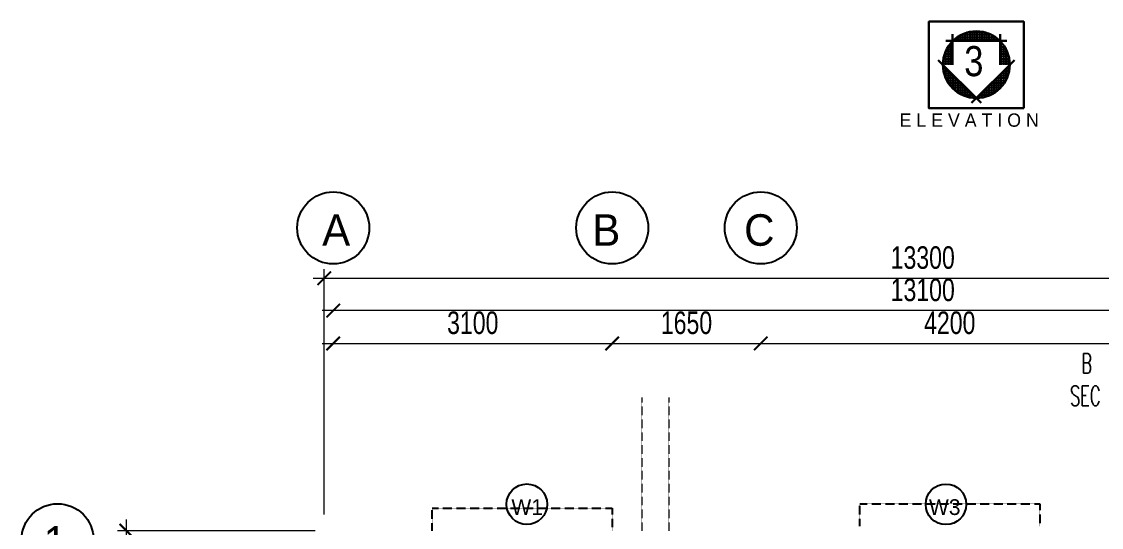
# Model space of a CAD drawing. Header units: metres. Extents: x 228262846 to 228432719, y 398618546 to 398687517.
# Drawn here: x 228263843 to 228275841, y 398638849 to 398644466 of the extents above; entities that cross this region are included whole.
import ezdxf

# ---------------------------------------------------------------- set-up
doc = ezdxf.new("R2010")
doc.units = ezdxf.units.M
doc.header["$LTSCALE"] = 10
doc.header["$MEASUREMENT"] = 0
doc.header["$PDMODE"] = 34
doc.linetypes.add('CENTER', pattern=[2, 1.25, -0.25, 0.25, -0.25])
doc.linetypes.add('HIDDEN2', pattern=[0.1875, 0.125, -0.0625])
for name, color, linetype, lineweight in [('A-DIM-15', 63, 'Continuous', 15), ('A-ELEV-03', 30, 'Continuous', 30), ('A-Hid', 252, 'HIDDEN2', 25), ('A-Stairs dash', 153, 'HIDDEN2', 20), ('A-TXT-E', 3, 'Continuous', 30)]:
    doc.layers.add(name, color=color, linetype=linetype, lineweight=lineweight)
for name, color, linetype in [('AX', 1, 'CENTER'), ('SECTEXT', 10, 'Continuous'), ('TAGS', 11, 'Continuous'), ('tails', 11, 'Continuous'), ('TEX', 55, 'Continuous')]:
    doc.layers.add(name, color=color, linetype=linetype)
doc.styles.add('ASA1', font='swissc.ttf')
doc.styles.add('EN-SCL-DIM', font='swisscl.ttf')
doc.styles.add('STYLE2', font='', dxfattribs={"height": 0.3})
doc.styles.add('STYLE6', font='romanc.shx', dxfattribs={"width": 0.6})
doc.styles.add('WW', font='', dxfattribs={"height": 0.12})
doc.styles.get('STYLE2').set_extended_font_data('Andalus')
doc.styles.get('WW').set_extended_font_data('Andalus')
doc.dimstyles.new('ZFP-100$0', dxfattribs={"dimscale": 100, "dimtxt": 2.5, "dimasz": 1.5, "dimexe": 1, "dimexo": 1, "dimgap": 1, "dimtad": 1, "dimdec": 0, "dimzin": 0, "dimdsep": 46, "dimtxsty": 'EN-SCL-DIM', "dimblk": 'ARCHTICK', "dimcen": 2, "dimdle": 1.25, "dimclrd": 256, "dimclre": 256, "dimclrt": 2, "dimadec": 3, "dimazin": 2, "dimtfac": 1, "dimtdec": 0, "dimtix": 1, "dimtmove": 2, "dimatfit": 0, "dimldrblk": 'ARCHTICK', "dimfxl": 1, "dimtolj": 1, "dimtzin": 0, "dimlwd": -1, "dimlwe": -1, "dimarcsym": 0})

# ---------------------------------------------------------------- blocks, each defined once
blk = doc.blocks.new('*X28')
at = {"color": 0}
for p, q in [((-3.1, -8.3378), (-3.1, -8.2574)), ((-3.08, -8.3378), (-3.08, -8.2562)), ((-3.06, -8.2672), (-3.06, -8.2565)), ((-3.04, -8.2874), (-3.04, -8.2581)), ((-3.28, -8.535), (-3.28, -8.3479)), ((-3.2725, -8.34), (-3.2704, -8.34)), ((-3.26, -8.3378), (-3.26, -8.328)), ((-3.2508, -8.32), (-3.0732, -8.32)), ((-3.24, -8.3378), (-3.24, -8.3115)), ((-3.2233, -8.3), (-3.0732, -8.3)), ((-3.22, -8.3378), (-3.22, -8.2979)), ((-3.2, -8.3378), (-3.2, -8.2866)), ((-3.186, -8.28), (-3.0732, -8.28)), ((-3.18, -8.3378), (-3.18, -8.2774)), ((-3.16, -8.3378), (-3.16, -8.27)), ((-3.14, -8.3378), (-3.14, -8.2643)), ((-3.12, -8.3378), (-3.12, -8.2601)), ((-3.1194, -8.26), (-3.0732, -8.26)), ((-3.0672, -8.26), (-3.0269, -8.26)), ((-3.0473, -8.28), (-2.9603, -8.28)), ((-3.0275, -8.3), (-2.923, -8.3)), ((-3.02, -8.3075), (-3.02, -8.2613)), ((-3.0076, -8.32), (-2.8956, -8.32)), ((-3, -8.3277), (-3, -8.2659)), ((-2.9878, -8.34), (-2.8738, -8.34)), ((-2.98, -8.3479), (-2.98, -8.2722)), ((-2.96, -8.368), (-2.96, -8.2801)), ((-2.94, -8.3882), (-2.94, -8.29)), ((-2.92, -8.4083), (-2.92, -8.302)), ((-2.9, -8.4285), (-2.9, -8.3164)), ((-2.88, -8.4486), (-2.88, -8.3339)), ((-3.3272, -8.42), (-3.2704, -8.42)), ((-3.32, -8.535), (-3.32, -8.4052)), ((-3.3172, -8.4), (-3.2704, -8.4)), ((-3.305, -8.38), (-3.2704, -8.38)), ((-3.3, -8.535), (-3.3, -8.3728)), ((-3.2903, -8.36), (-3.2704, -8.36)), ((-2.968, -8.36), (-2.856, -8.36)), ((-2.9481, -8.38), (-2.8413, -8.38)), ((-2.9283, -8.4), (-2.8291, -8.4)), ((-2.9084, -8.42), (-2.8191, -8.42)), ((-2.86, -8.4688), (-2.86, -8.3552)), ((-2.84, -8.489), (-2.84, -8.382)), ((-2.82, -8.5091), (-2.82, -8.418)), ((-3.3517, -8.52), (-3.2704, -8.52)), ((-3.3499, -8.5), (-3.2704, -8.5)), ((-3.3466, -8.48), (-3.2704, -8.48)), ((-3.3418, -8.46), (-3.2704, -8.46)), ((-3.34, -8.535), (-3.34, -8.4539)), ((-3.3354, -8.44), (-3.2704, -8.44)), ((-2.8886, -8.44), (-2.811, -8.44)), ((-2.8687, -8.46), (-2.8046, -8.46)), ((-2.8489, -8.48), (-2.7998, -8.48)), ((-2.829, -8.5), (-2.7965, -8.5)), ((-2.8092, -8.52), (-2.7947, -8.52)), ((-2.8, -8.5293), (-2.8, -8.4788)), ((-3.352, -8.54), (-3.2704, -8.54)), ((-3.351, -8.56), (-3.2704, -8.56)), ((-3.3484, -8.58), (-3.2704, -8.58)), ((-3.3444, -8.6), (-3.2704, -8.6)), ((-3.34, -8.6162), (-3.34, -8.535)), ((-3.32, -8.6649), (-3.32, -8.535)), ((-3.3, -8.6973), (-3.3, -8.535)), ((-3.28, -8.7222), (-3.28, -8.535)), ((-2.86, -8.7149), (-2.86, -8.6013)), ((-2.8587, -8.6), (-2.8019, -8.6)), ((-2.84, -8.6881), (-2.84, -8.5811)), ((-2.8389, -8.58), (-2.7979, -8.58)), ((-2.82, -8.652), (-2.82, -8.561)), ((-2.819, -8.56), (-2.7954, -8.56)), ((-2.8, -8.5913), (-2.8, -8.5408)), ((-2.7992, -8.54), (-2.7943, -8.54)), ((-3.3388, -8.62), (-3.2704, -8.62)), ((-3.3316, -8.64), (-3.2704, -8.64)), ((-3.3225, -8.66), (-3.2704, -8.66)), ((-3.3114, -8.68), (-3.2704, -8.68)), ((-3.2981, -8.7), (-3.2704, -8.7)), ((-2.96, -8.7899), (-2.96, -8.7021)), ((-2.9579, -8.7), (-2.8483, -8.7)), ((-2.94, -8.7801), (-2.94, -8.6819)), ((-2.9381, -8.68), (-2.8349, -8.68)), ((-2.92, -8.7681), (-2.92, -8.6618)), ((-2.9183, -8.66), (-2.8238, -8.66)), ((-2.9, -8.7537), (-2.9, -8.6416)), ((-2.8984, -8.64), (-2.8148, -8.64)), ((-2.88, -8.7362), (-2.88, -8.6214)), ((-2.8786, -8.62), (-2.8075, -8.62)), ((-3.2819, -8.72), (-3.2704, -8.72)), ((-3.2623, -8.74), (-3.0732, -8.74)), ((-3.26, -8.7421), (-3.26, -8.7323)), ((-3.24, -8.7585), (-3.24, -8.7323)), ((-3.238, -8.76), (-3.0732, -8.76)), ((-3.22, -8.7722), (-3.22, -8.7323)), ((-3.2065, -8.78), (-3.0732, -8.78)), ((-3.2, -8.7834), (-3.2, -8.7323)), ((-3.18, -8.7927), (-3.18, -8.7323)), ((-3.16, -8.8001), (-3.16, -8.7323)), ((-3.14, -8.8058), (-3.14, -8.7323)), ((-3.12, -8.81), (-3.12, -8.7323)), ((-3.1, -8.8126), (-3.1, -8.7323)), ((-3.08, -8.8139), (-3.08, -8.7323)), ((-3.04, -8.812), (-3.04, -8.7827)), ((-3.0373, -8.78), (-2.9398, -8.78)), ((-3.02, -8.8088), (-3.02, -8.7625)), ((-3.0175, -8.76), (-2.9083, -8.76)), ((-3, -8.8042), (-3, -8.7424)), ((-2.9976, -8.74), (-2.884, -8.74)), ((-2.98, -8.7979), (-2.98, -8.7222)), ((-2.9778, -8.72), (-2.8644, -8.72)), ((-3.1603, -8.8), (-3.0732, -8.8)), ((-3.06, -8.8136), (-3.06, -8.8029)), ((-3.0572, -8.8), (-2.9861, -8.8))]:
    blk.add_line(p, q, dxfattribs=at)
blk = doc.blocks.new('_ArchTick')
at = {"color": 0, "linetype": 'ByBlock', "const_width": 0.15}
blk.add_lwpolyline([(-0.5, -0.5), (0.5, 0.5)], dxfattribs=at)
blk = doc.blocks.new('*D227')
at = {"layer": 'A-DIM-15', "transparency": 16777216}
for p, q in [((228267081, 398641616), (228280631, 398641616)), ((228267206, 398638992), (228267206, 398641716)), ((228280506, 398638992), (228280506, 398641716))]:
    blk.add_line(p, q, dxfattribs=at)
at = {"layer": 'Defpoints', "color": 0, "lineweight": 40, "transparency": 16777216}
for p in [(228280506, 398641616), (228267206, 398638892), (228280506, 398638892)]:
    blk.add_point(p, dxfattribs=at)
at = {"layer": 'A-DIM-15', "transparency": 16777216, "xscale": 150, "yscale": 150, "zscale": 150, "rotation": 180}
blk.add_blockref('_ArchTick', (228267206, 398641616), dxfattribs=at)
at = {"layer": 'A-DIM-15', "transparency": 16777216, "xscale": 150, "yscale": 150, "zscale": 150}
blk.add_blockref('_ArchTick', (228280506, 398641616), dxfattribs=at)
at = {"layer": 'A-DIM-15', "color": 2, "transparency": 16777216, "insert": (228273856, 398641844), "char_height": 250, "attachment_point": 5, "style": 'EN-SCL-DIM'}
blk.add_mtext('\\A1;13300', dxfattribs=at)
blk = doc.blocks.new('*D228')
at = {"layer": 'A-DIM-15', "transparency": 16777216}
blk.add_line((228267181, 398640892), (228270531, 398640892), dxfattribs=at)
at = {"layer": 'Defpoints', "color": 0, "lineweight": 40, "transparency": 16777216}
for p in [(228267306, 398640892), (228270406, 398640892), (228270406, 398640892)]:
    blk.add_point(p, dxfattribs=at)
at = {"layer": 'A-DIM-15', "transparency": 16777216, "xscale": 150, "yscale": 150, "zscale": 150, "rotation": 180}
blk.add_blockref('_ArchTick', (228267306, 398640892), dxfattribs=at)
at = {"layer": 'A-DIM-15', "transparency": 16777216, "xscale": 150, "yscale": 150, "zscale": 150}
blk.add_blockref('_ArchTick', (228270406, 398640892), dxfattribs=at)
at = {"layer": 'A-DIM-15', "color": 2, "transparency": 16777216, "insert": (228268856, 398641120), "char_height": 250, "attachment_point": 5, "style": 'EN-SCL-DIM'}
blk.add_mtext('\\A1;3100', dxfattribs=at)
blk = doc.blocks.new('*D229')
at = {"layer": 'A-DIM-15', "transparency": 16777216}
blk.add_line((228280531, 398641257), (228267181, 398641257), dxfattribs=at)
at = {"layer": 'Defpoints', "color": 0, "lineweight": 40, "transparency": 16777216}
for p in [(228267306, 398641257), (228267306, 398641257), (228280406, 398641257)]:
    blk.add_point(p, dxfattribs=at)
at = {"layer": 'A-DIM-15', "transparency": 16777216, "xscale": 150, "yscale": 150, "zscale": 150, "rotation": 180}
blk.add_blockref('_ArchTick', (228267306, 398641257), dxfattribs=at)
at = {"layer": 'A-DIM-15', "transparency": 16777216, "xscale": 150, "yscale": 150, "zscale": 150}
blk.add_blockref('_ArchTick', (228280406, 398641257), dxfattribs=at)
at = {"layer": 'A-DIM-15', "color": 2, "transparency": 16777216, "insert": (228273856, 398641485), "char_height": 250, "attachment_point": 5, "style": 'EN-SCL-DIM'}
blk.add_mtext('\\A1;13100', dxfattribs=at)
blk = doc.blocks.new('*D230')
at = {"layer": 'A-DIM-15', "transparency": 16777216}
blk.add_line((228270281, 398640892), (228272181, 398640892), dxfattribs=at)
at = {"layer": 'Defpoints', "color": 0, "lineweight": 40, "transparency": 16777216}
for p in [(228270406, 398640892), (228272056, 398640892), (228272056, 398640892)]:
    blk.add_point(p, dxfattribs=at)
at = {"layer": 'A-DIM-15', "transparency": 16777216, "xscale": 150, "yscale": 150, "zscale": 150, "rotation": 180}
blk.add_blockref('_ArchTick', (228270406, 398640892), dxfattribs=at)
at = {"layer": 'A-DIM-15', "transparency": 16777216, "xscale": 150, "yscale": 150, "zscale": 150}
blk.add_blockref('_ArchTick', (228272056, 398640892), dxfattribs=at)
at = {"layer": 'A-DIM-15', "color": 2, "transparency": 16777216, "insert": (228271231, 398641120), "char_height": 250, "attachment_point": 5, "style": 'EN-SCL-DIM'}
blk.add_mtext('\\A1;1650', dxfattribs=at)
blk = doc.blocks.new('*D242')
at = {"layer": 'A-DIM-15', "transparency": 16777216}
for p, q in [((228265007, 398623787), (228265007, 398638937)), ((228267106, 398638812), (228264907, 398638812)), ((228273806, 398623912), (228264907, 398623912))]:
    blk.add_line(p, q, dxfattribs=at)
at = {"layer": 'Defpoints', "color": 0, "lineweight": 40, "transparency": 16777216}
for p in [(228265007, 398638812), (228267206, 398638812), (228273906, 398623912)]:
    blk.add_point(p, dxfattribs=at)
at = {"layer": 'A-DIM-15', "transparency": 16777216, "xscale": 150, "yscale": 150, "zscale": 150}
for p, rotation in [((228265007, 398638812), 90), ((228265007, 398623912), 270)]:
    blk.add_blockref('_ArchTick', p, dxfattribs=dict(at, rotation=rotation))
at = {"layer": 'A-DIM-15', "color": 2, "transparency": 16777216, "insert": (228264778, 398631362), "char_height": 250, "attachment_point": 5, "rotation": 90, "style": 'EN-SCL-DIM'}
blk.add_mtext('\\A1;14900', dxfattribs=at)
blk = doc.blocks.new('*D257')
at = {"layer": 'A-DIM-15', "transparency": 16777216}
blk.add_line((228271931, 398640892), (228276381, 398640892), dxfattribs=at)
at = {"layer": 'Defpoints', "color": 0, "lineweight": 40, "transparency": 16777216}
for p in [(228272056, 398640892), (228276256, 398640892), (228276256, 398640892)]:
    blk.add_point(p, dxfattribs=at)
at = {"layer": 'A-DIM-15', "transparency": 16777216, "xscale": 150, "yscale": 150, "zscale": 150, "rotation": 180}
blk.add_blockref('_ArchTick', (228272056, 398640892), dxfattribs=at)
at = {"layer": 'A-DIM-15', "transparency": 16777216, "xscale": 150, "yscale": 150, "zscale": 150}
blk.add_blockref('_ArchTick', (228276256, 398640892), dxfattribs=at)
at = {"layer": 'A-DIM-15', "color": 2, "transparency": 16777216, "insert": (228274156, 398641120), "char_height": 250, "attachment_point": 5, "style": 'EN-SCL-DIM'}
blk.add_mtext('\\A1;4200', dxfattribs=at)

msp = doc.modelspace()

# ---------------------------------------------------------------- linework, layer by layer
at = {"layer": 'A-ELEV-03', "color": 3}
for p, q in [((228274114.102, 398644250.812), (228274789.024, 398644250.812)), ((228274187.988, 398643987.237), (228274187.988, 398644324.698)), ((228274715.138, 398644324.698), (228274715.138, 398643987.237)), ((228274504.174, 398643562.286), (228274026.212, 398644036.517)), ((228274398.952, 398643562.286), (228274876.913, 398644036.517))]:
    msp.add_line(p, q, dxfattribs=at)
msp.add_lwpolyline([(228274978.205, 398643504.272), (228273924.921, 398643504.272), (228273924.921, 398644465.736), (228274978.205, 398644465.736)], close=True, dxfattribs=at)
msp.add_circle((228274451.563, 398643987.237), 371.25, dxfattribs=at)
at = {"layer": 'A-Hid'}
for points in [[(228273155.961, 398638861.904), (228273155.961, 398639111.904), (228275155.961, 398639111.904), (228275155.961, 398638861.904)], [(228268405.961, 398638811.903), (228268405.961, 398639061.903), (228270405.961, 398639061.903), (228270405.961, 398638811.903)]]:
    msp.add_lwpolyline(points, dxfattribs=at)
at = {"layer": 'A-Stairs dash'}
for p, q in [((228270735.961, 398640292.447), (228270735.961, 398638811.903)), ((228271035.961, 398640292.447), (228271035.961, 398638811.903))]:
    msp.add_line(p, q, dxfattribs=at)
at = {"layer": 'AX', "linetype": 'ByBlock', "ltscale": 0.1}
for centre in [(228267305.961, 398642174.68), (228270405.961, 398642174.68), (228272055.961, 398642174.68), (228264242.865, 398638711.903)]:
    msp.add_circle(centre, 400, dxfattribs=at)
at = {"layer": 'TAGS', "color": 11, "linetype": 'ByBlock', "ltscale": 0.1}
for centre in [(228269457.171, 398639105.969), (228274114.219, 398639105.343)]:
    msp.add_circle(centre, 225.34, dxfattribs=at)

# ---------------------------------------------------------------- block references
at = {"layer": 'tails', "xscale": -1336.499989032745, "yscale": 1336.499929428101, "zscale": 1336.5, "rotation": 90}
msp.add_blockref('*X28', (228263044.48, 398639879.937), dxfattribs=at)

# ---------------------------------------------------------------- texts
at = {"layer": 'A-TXT-E', "style": 'ASA1'}
msp.add_text('3', height=334.125, dxfattribs=at).set_placement((228274317.334, 398643860.003))
at = {"layer": 'A-TXT-E', "ltscale": 2, "style": 'STYLE2'}
msp.add_text('E L E V A T I O N', height=147.6225, dxfattribs=at).set_placement((228273598.719, 398643298.263))
at = {"layer": 'SECTEXT', "ltscale": 0.15, "style": 'STYLE6', "width": 0.6}
for s, p in [('B', (228275617.845, 398640560.492)), ('SEC', (228275492.72, 398640199.55))]:
    msp.add_text(s, height=220, dxfattribs=at).set_placement(p)
at = {"layer": 'TAGS', "style": 'WW'}
for s, p in [('W1', (228269285.061, 398638987.698)), ('W3', (228273924.861, 398638987.072))]:
    msp.add_text(s, height=175, dxfattribs=at).set_placement(p)
at = {"layer": 'TEX', "style": 'WW'}
for s, p in [('A', (228267182.228, 398641976.701)), ('B', (228270183.05, 398641976.701)), ('C', (228271871.14, 398641976.701)), ('1', (228264086.312, 398638513.924))]:
    msp.add_text(s, height=350, dxfattribs=at).set_placement(p)

# ---------------------------------------------------------------- dimensions: what is measured, and where the dimension line sits
at = {"layer": 'A-DIM-15'}
for base, p1, p2, angle, picture, middle in [((228280505.961, 398641615.994), (228267205.961, 398638891.87), (228280505.961, 398638891.87), 180, '*D227', (228273855.961, 398641844.189)), ((228267305.961, 398641256.948), (228280405.961, 398641256.948), (228267305.961, 398641256.948), 180, '*D229', (228273855.961, 398641485.143)), ((228270405.961, 398640891.552), (228267305.961, 398640891.552), (228270405.961, 398640891.552), 180, '*D228', (228268855.961, 398641119.747)), ((228272055.961, 398640891.552), (228270405.961, 398640891.552), (228272055.961, 398640891.552), 180, '*D230', (228271230.961, 398641119.583)), ((228276255.961, 398640891.552), (228272055.961, 398640891.552), (228276255.961, 398640891.552), 180, '*D257', (228274155.961, 398641119.583)), ((228265006.509, 398638811.903), (228273905.961, 398623911.904), (228267205.961, 398638811.903), 90, '*D242', (228264778.478, 398631361.904))]:
    dim = msp.add_linear_dim(base=base, p1=p1, p2=p2, angle=angle, dimstyle='ZFP-100$0', dxfattribs=at)
    dim.commit()
    dim.dimension.update_dxf_attribs({"geometry": picture, "text_midpoint": middle})

doc.saveas('drawing.dxf')
